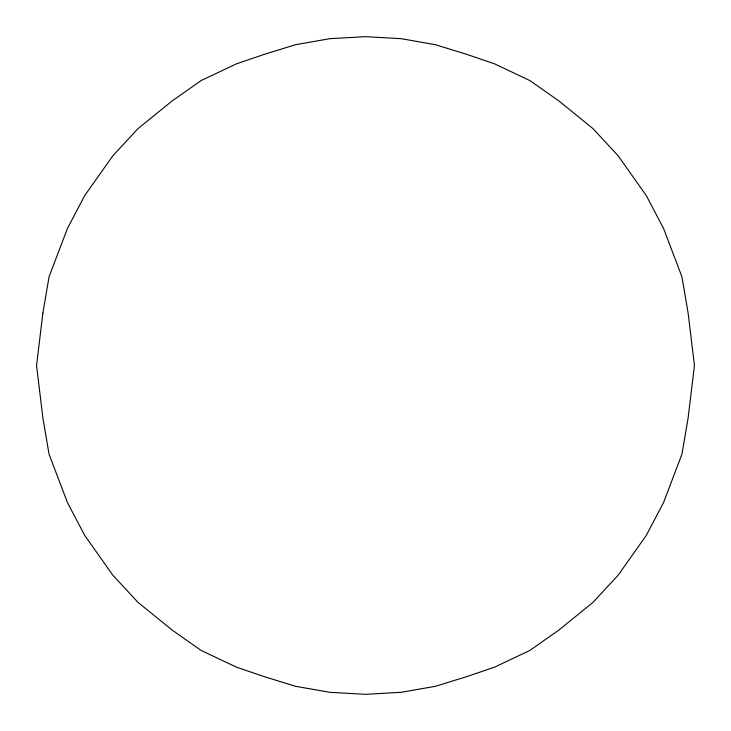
<?xml version="1.0" encoding="UTF-8"?>
<svg xmlns="http://www.w3.org/2000/svg" width="731" height="731" viewBox="0 0 731 731"><rect width="100%" height="100%" fill="white"/><g stroke="black" fill="none" stroke-linecap="round" stroke-linejoin="round"><path stroke-width="1.1" d="M42.873 313.106L36.55 365.5L42.873 417.894L49.068 454.234L67.426 502.517L84.723 535.43L112.812 575.151L138.086 602.454L172.096 630.031L201.025 650.38L236.268 667.083L263.964 676.55L295.562 686.299L329.845 692.312L365.5 694.331L401.155 692.312L435.438 686.299L467.036 676.55L494.732 667.083L529.975 650.38L558.904 630.031L592.914 602.454L618.188 575.151L646.277 535.43L663.574 502.517L681.932 454.234L688.127 417.894L694.45 365.5L688.127 313.106L681.932 276.766L663.574 228.483L646.277 195.57L618.188 155.849L592.914 128.546L558.904 100.969L529.975 80.62L494.732 63.917L467.036 54.45L435.438 44.701L401.155 38.688L365.5 36.669L329.845 38.688L295.562 44.701L263.964 54.45L236.268 63.917L201.025 80.62L172.096 100.969L138.086 128.546L112.812 155.849L84.723 195.57L67.426 228.483L49.068 276.766L42.873 313.106"/></g></svg>
